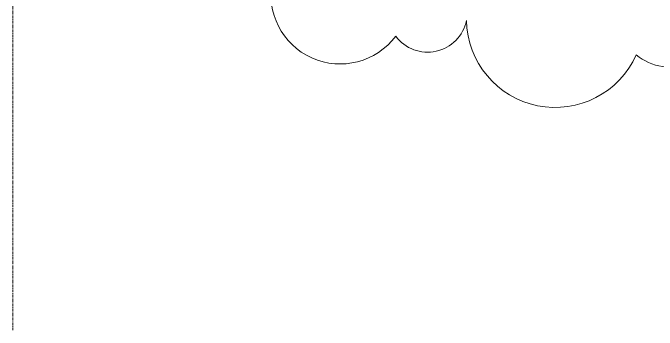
# Model space of a CAD drawing. Header units: inches. Extents: x -265 to 1586, y -1320 to 675.
# Drawn here: x 859.9 to 979.4, y -1320.1 to -1261.3 of the extents above; entities that cross this region are included whole.
import ezdxf

# ---------------------------------------------------------------- set-up
doc = ezdxf.new("R2010")
doc.units = ezdxf.units.IN
doc.header["$MEASUREMENT"] = 0
doc.linetypes.add('Grid Line', pattern=[0.875, 0.5, -0.125, 0.125, -0.125])
doc.layers.add('G-ANNO-REVC', color=71, linetype='Continuous', lineweight=15)
doc.layers.add('S-GRID', color=1, linetype='Continuous', lineweight=9)

# ---------------------------------------------------------------- blocks, each defined once
blk = doc.blocks.new('Family - ___-1616070-LEVEL 1')
at = {"layer": 'G-ANNO-REVC'}
for centre, radius, start, end in [((920.62, -1257.91), 12.86, 168.3858, 323.177), ((981.62, -1261.92), 9.4, 229.4086, 1.2189), ((936.82, -1261.24), 7.35, 216.5755, 348.3858), ((960.47, -1262.37), 16.46, 181.2189, 336.0101)]:
    blk.add_arc(centre, radius, start, end, dxfattribs=at)

msp = doc.modelspace()

# ---------------------------------------------------------------- linework, layer by layer
at = {"layer": 'S-GRID', "linetype": 'Grid Line'}
msp.add_line((859.92, -1320.0838), (859.92, 575.1823), dxfattribs=at)

# ---------------------------------------------------------------- block references
at = {"layer": 'G-ANNO-REVC'}
msp.add_blockref('Family - ___-1616070-LEVEL 1', (0, 0), dxfattribs=at)

doc.saveas('drawing.dxf')
